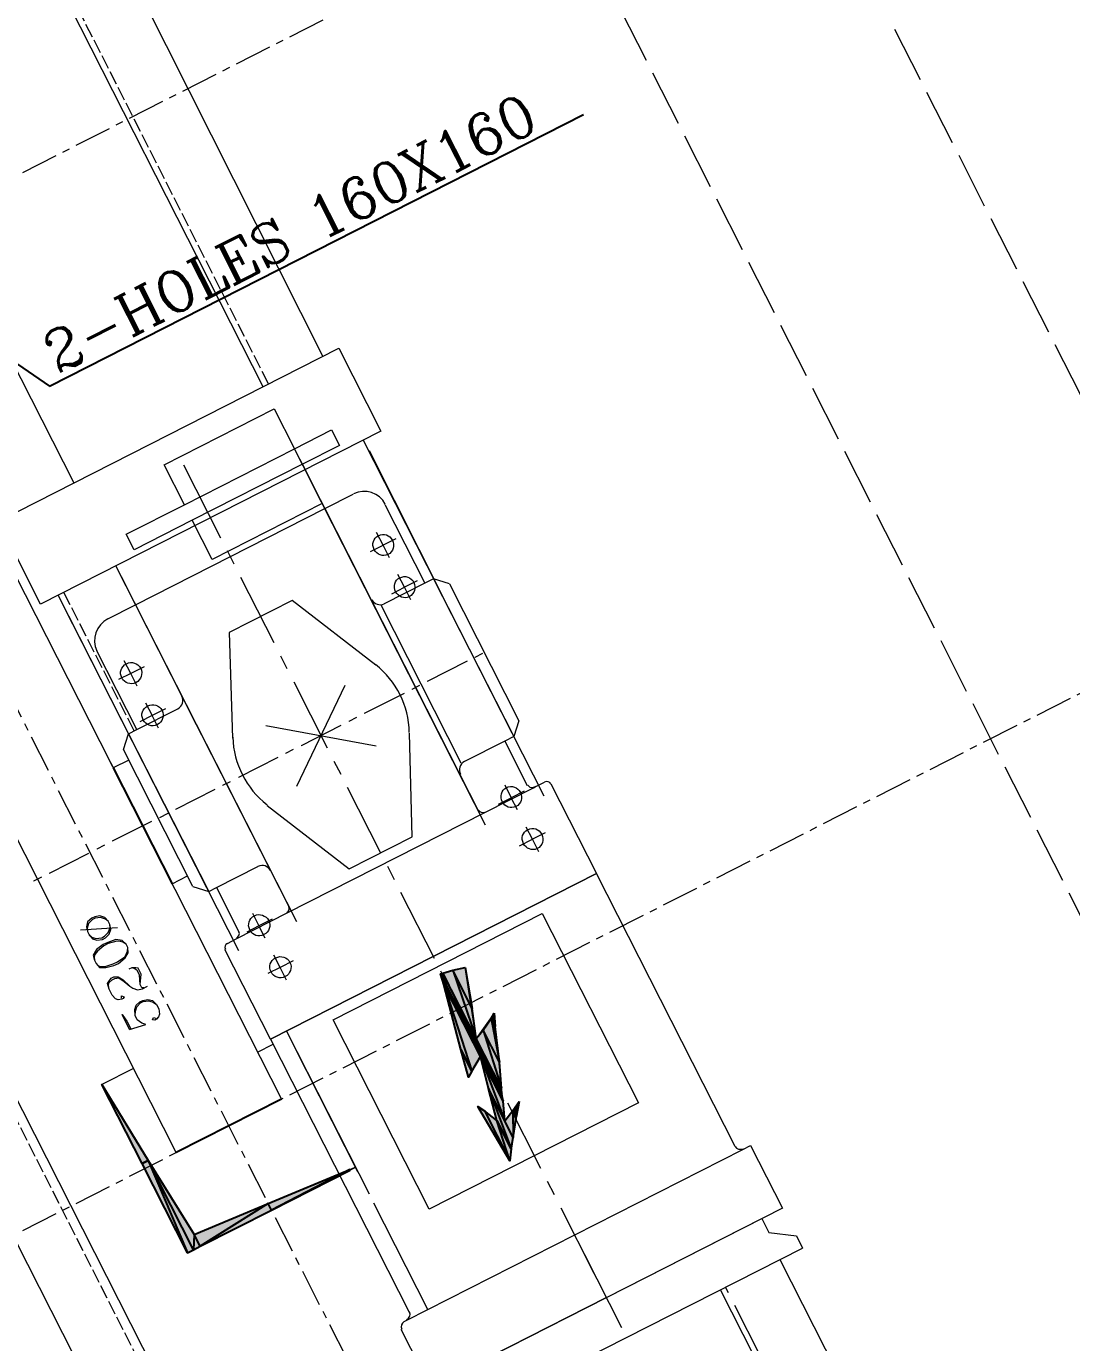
# Model space of a CAD drawing. Header units: millimetres. Extents: x 9028 to 18688, y -22518 to -16466.
# Drawn here: x 14317 to 15204, y -19027 to -17910 of the extents above; entities that cross this region are included whole.
import ezdxf
from ezdxf import colors
from ezdxf.entities.mleader import LeaderData, LeaderLine
from ezdxf.math import Vec2, Vec3

# ---------------------------------------------------------------- set-up
doc = ezdxf.new("R2010")
doc.units = ezdxf.units.MM
doc.linetypes.add('$0$ACAD_ISO02W100', pattern=[15, 12, -3])
doc.linetypes.add('$0$CENTER', pattern=[50.8, 31.75, -6.35, 6.35, -6.35])
for name, color, linetype, lineweight in [('$0$Car', 3, 'Continuous', 18), ('$0$CL', 2, '$0$CENTER', 0), ('$0$DL', 8, '$0$ACAD_ISO02W100', 0)]:
    doc.layers.add(name, color=color, linetype=linetype, lineweight=lineweight)
doc.styles.add('$0$nassar2', font='cent.shx', dxfattribs={"height": 60})
doc.dimstyles.new('$0$Nassar2', dxfattribs={"dimtxt": 35, "dimasz": 25, "dimexe": 1.25, "dimexo": 0.625, "dimtad": 1, "dimtxsty": '$0$nassar2', "dimblk": '$0$_Oblique', "dimcen": 2.5, "dimadec": 0, "dimazin": 0, "dimtfac": 1, "dimtmove": 0, "dimatfit": 3, "dimldrblk": '$0$_Oblique', "dimfxl": 1, "dimarcsym": 0})

# ---------------------------------------------------------------- blocks, each defined once
blk = doc.blocks.new('$0$_Oblique')
at = {"color": 0, "linetype": 'ByBlock', "lineweight": -2}
blk.add_line((-0.5, -0.5), (0.5, 0.5), dxfattribs=at)
blk = doc.blocks.new('*D56')
at = {"color": 0, "lineweight": -2, "transparency": 16777216}
for p, q in [((15184.9, -17451.6), (15783.3, -17147.6)), ((15782.2, -17148.2), (16914.4, -19377.1)), ((16317.1, -19680.5), (16915.5, -19376.6))]:
    blk.add_line(p, q, dxfattribs=at)
at = {"layer": 'Defpoints', "color": 0, "transparency": 16777216}
for p in [(15184.3, -17451.9), (16914.4, -19377.1), (16316.6, -19680.8)]:
    blk.add_point(p, dxfattribs=at)
at = {"color": 0, "lineweight": -2, "transparency": 16777216, "xscale": 25, "yscale": 25, "zscale": 25}
for p, rotation in [((15782.2, -17148.2), 116.9290163711014), ((16914.4, -19377.1), 296.9290163711014)]:
    blk.add_blockref('$0$_Oblique', p, dxfattribs=dict(at, rotation=rotation))
at = {"color": 0, "transparency": 16777216, "insert": (16471.7, -18437.9), "char_height": 60, "attachment_point": 5, "rotation": 296.929, "style": '$0$nassar2'}
blk.add_mtext('M/C ROOM DEPTH 2500', dxfattribs=at)
blk = doc.blocks.new('*D57')
at = {"color": 0, "lineweight": -2, "transparency": 16777216}
for p, q in [((14906.7, -16905.3), (12677.7, -18037.5)), ((15184.1, -17451.4), (14906.1, -16904.1)), ((12955.1, -18583.6), (12677.2, -18036.4))]:
    blk.add_line(p, q, dxfattribs=at)
at = {"layer": 'Defpoints', "color": 0, "transparency": 16777216}
for p in [(15184.3, -17451.9), (12677.7, -18037.5), (12955.4, -18584.1)]:
    blk.add_point(p, dxfattribs=at)
at = {"color": 0, "lineweight": -2, "transparency": 16777216, "xscale": 25, "yscale": 25, "zscale": 25}
for p, rotation in [((14906.7, -16905.3), 26.92901637119424), ((12677.7, -18037.5), 206.9290163711943)]:
    blk.add_blockref('$0$_Oblique', p, dxfattribs=dict(at, rotation=rotation))
at = {"color": 0, "transparency": 16777216, "insert": (13778.3, -17444.1), "char_height": 60, "attachment_point": 5, "rotation": 26.929, "style": '$0$nassar2'}
blk.add_mtext('M/C ROOM WIDTH  2500', dxfattribs=at)
blk = doc.blocks.new('*D58')
at = {"color": 0, "lineweight": -2, "transparency": 16777216}
for p, q in [((13206.9, -17920), (14499.7, -17263.3)), ((14716, -17689.1), (14499.1, -17262.2)), ((13423.2, -18345.8), (13206.4, -17918.9))]:
    blk.add_line(p, q, dxfattribs=at)
at = {"layer": 'Defpoints', "color": 0, "transparency": 16777216}
for p in [(14499.7, -17263.3), (14716.3, -17689.7), (13423.5, -18346.4)]:
    blk.add_point(p, dxfattribs=at)
at = {"color": 0, "lineweight": -2, "transparency": 16777216, "xscale": 25, "yscale": 25, "zscale": 25}
for p, rotation in [((14499.7, -17263.3), 26.92901637119429), ((13206.9, -17920), 206.9290163711943)]:
    blk.add_blockref('$0$_Oblique', p, dxfattribs=dict(at, rotation=rotation))
at = {"color": 0, "transparency": 16777216, "insert": (13839.4, -17564.4), "char_height": 60, "attachment_point": 5, "rotation": 26.929, "style": '$0$nassar2'}
blk.add_mtext('SHAFT WIDTH  1450', dxfattribs=at)

msp = doc.modelspace()

# ---------------------------------------------------------------- hatches: boundary and pattern name
at = {"true_color": 0x000007}
for points in [[(14689.344, -18708.358), (14695.219, -18743.182), (14678.76, -18710.781)], [(14713.853, -18747.303), (14714.867, -18758.603), (14711.289, -18751.559)], [(14685.783, -18778.103), (14695.086, -18796.416), (14692.291, -18801.38)], [(14420.447, -18872.123), (14415.282, -18874.746), (14381.172, -18807.597)], [(14735.292, -18822.071), (14732.549, -18835.279), (14729.687, -18829.644)], [(14716.315, -18838.209), (14728.48, -18862.157), (14727.131, -18872.294)]]:
    msp.add_hatch(color=7, dxfattribs=at).paths.add_polyline_path(points)
h = msp.add_hatch(color=7, dxfattribs=at)
h.paths.add_polyline_path([(14720.145, -18810.861), (14670.531, -18713.188), (14720.414, -18816.041)])
h.paths.add_polyline_path([(14670.531, -18713.188), (14720.414, -18816.041), (14668.414, -18713.673)])
h = msp.add_hatch(color=7, dxfattribs=at)
h.paths.add_polyline_path([(14720.414, -18816.041), (14668.414, -18713.673), (14721.629, -18821.922)])
h.paths.add_polyline_path([(14668.414, -18713.673), (14721.629, -18821.922), (14671.299, -18722.841)])
h = msp.add_hatch(color=7, dxfattribs=at)
h.paths.add_polyline_path([(14695.219, -18743.182), (14678.76, -18710.781), (14698.678, -18768.599)])
h.paths.add_polyline_path([(14678.76, -18710.781), (14698.678, -18768.599), (14670.531, -18713.188)])
h = msp.add_hatch(color=7, dxfattribs=at)
h.paths.add_polyline_path([(14702.308, -18783.886), (14671.299, -18722.841), (14695.086, -18796.416)])
h.paths.add_polyline_path([(14671.299, -18722.841), (14695.086, -18796.416), (14685.783, -18778.103)])
h = msp.add_hatch(color=7, dxfattribs=at)
h.paths.add_polyline_path([(14714.867, -18758.603), (14711.289, -18751.559), (14718.356, -18788.731)])
h.paths.add_polyline_path([(14711.289, -18751.559), (14718.356, -18788.731), (14704.521, -18761.495)])
h = msp.add_hatch(color=7, dxfattribs=at)
h.paths.add_polyline_path([(14718.356, -18788.731), (14704.521, -18761.495), (14720.145, -18810.861)])
h.paths.add_polyline_path([(14704.521, -18761.495), (14720.145, -18810.861), (14698.678, -18768.599)])
h = msp.add_hatch(color=7, dxfattribs=at)
h.paths.add_polyline_path([(14721.629, -18821.922), (14702.308, -18783.886), (14722.911, -18838.402)])
h.paths.add_polyline_path([(14702.308, -18783.886), (14722.911, -18838.402), (14709.077, -18811.167)])
h = msp.add_hatch(color=7, dxfattribs=at)
h.paths.add_polyline_path([(14730.067, -18852.49), (14709.077, -18811.167), (14728.48, -18862.157)])
h.paths.add_polyline_path([(14709.077, -18811.167), (14728.48, -18862.157), (14716.315, -18838.209)])
h = msp.add_hatch(color=7, dxfattribs=at)
h.paths.add_polyline_path([(14716.315, -18838.209), (14705.663, -18830.032), (14727.131, -18872.294)])
h.paths.add_polyline_path([(14705.663, -18830.032), (14727.131, -18872.294), (14700.222, -18826.298)])
h = msp.add_hatch(color=7, dxfattribs=at)
h.paths.add_polyline_path([(14732.549, -18835.279), (14729.687, -18829.644), (14730.067, -18852.49)])
h.paths.add_polyline_path([(14729.687, -18829.644), (14730.067, -18852.49), (14722.911, -18838.402)])
h = msp.add_hatch(color=7, dxfattribs=at)
h.paths.add_polyline_path([(14458.851, -18947.725), (14420.447, -18872.123), (14453.685, -18950.349)])
h.paths.add_polyline_path([(14420.447, -18872.123), (14453.685, -18950.349), (14415.282, -18874.746)])
h = msp.add_hatch(color=7, dxfattribs=at)
h.paths.add_polyline_path([(14464.486, -18944.863), (14459.477, -18935.001), (14458.851, -18947.725)])
h.paths.add_polyline_path([(14459.477, -18935.001), (14458.851, -18947.725), (14420.447, -18872.123)])
h = msp.add_hatch(color=7, dxfattribs=at)
h.paths.add_polyline_path([(14591.742, -18880.221), (14591.503, -18879.751), (14525.062, -18914.092)])
h.paths.add_polyline_path([(14591.503, -18879.751), (14525.062, -18914.092), (14522.199, -18908.457)])
h = msp.add_hatch(color=7, dxfattribs=at)
h.paths.add_polyline_path([(14525.062, -18914.092), (14522.199, -18908.457), (14464.486, -18944.863)])
h.paths.add_polyline_path([(14522.199, -18908.457), (14464.486, -18944.863), (14459.477, -18935.001)])

# ---------------------------------------------------------------- linework, layer by layer
at = {"layer": '$0$Car'}
for p, q in [((14546.426, -18554.586), (14587.622, -18468.907)), ((14520.28, -18503.114), (14613.768, -18520.379))]:
    msp.add_line(p, q, dxfattribs=at)
at = {"layer": '$0$CL'}
for p, q in [((12321.19, -19046.495), (15240.956, -17563.354)), ((14933.968, -19719.08), (13934.604, -17751.697)), ((12683.499, -19759.75), (15603.265, -18276.608))]:
    msp.add_line(p, q, dxfattribs=at)
at = {"layer": '$0$DL', "ltscale": 4}
for p, q in [((15619.204, -19025.605), (14894.586, -17599.096)), ((15440.89, -19116.182), (14716.272, -17689.673)), ((15102.946, -19358.891), (14910.248, -18979.539))]:
    msp.add_line(p, q, dxfattribs=at)
at = {"layer": '$0$DL'}
msp.add_line((14522.518, -18213.58), (14322.029, -17818.89), dxfattribs=at)
for points in [[(14725.045, -19657.777), (13857.401, -17947.993)], [(14408.476, -18507.807), (14348.843, -18390.412), (14348.843, -18390.412)]]:
    msp.add_lwpolyline(points, dxfattribs=at)
for p, q in [((14390.771, -18539.241), (14440.63, -18637.396)), ((14533.415, -18820.056), (14444.195, -18865.376))]:
    msp.add_line(p, q)
at = {"color": 7, "linetype": 'Continuous', "lineweight": 20, "true_color": 0x000007}
for points in [[(13699.388, -18017.021), (14322.045, -17700.733), (14568.563, -18190.19)], [(14293.341, -18329.994), (14582.133, -18183.298), (14582.133, -18183.298)], [(14582.133, -18183.298), (14617.912, -18253.735), (14617.912, -18253.735)], [(14433.895, -18282.227), (14527.341, -18234.76), (14527.341, -18234.76)], [(14527.341, -18234.76), (14544.516, -18268.569), (14575.977, -18252.588)], [(14617.912, -18253.735), (14329.121, -18400.431), (14329.121, -18400.431)], [(14575.977, -18252.588), (14582.656, -18265.736), (14582.656, -18265.736)], [(14602.886, -18261.368), (14756.019, -18562.831), (14756.019, -18562.831)], [(14451.069, -18316.037), (14544.516, -18268.569), (14544.516, -18268.569)], [(14582.656, -18265.736), (14551.194, -18281.718), (14551.194, -18281.718)], [(14401.764, -18341.082), (14451.069, -18316.037), (14433.895, -18282.227)], [(14450.383, -18282.122), (14481.869, -18344.107), (14481.869, -18344.107)], [(14551.194, -18281.718), (14457.748, -18329.185), (14457.748, -18329.185)], [(14551.194, -18281.718), (14568.13, -18315.058), (14568.13, -18315.058)], [(14706.713, -18587.877), (14558.109, -18295.329), (14558.109, -18295.329)], [(14570.277, -18319.284), (14594.225, -18307.119), (14594.225, -18307.119)], [(14568.13, -18315.058), (14474.684, -18362.525), (14474.684, -18362.525)], [(14621.133, -18315.899), (14655.005, -18382.579), (14655.005, -18382.579)], [(14474.684, -18362.525), (14457.748, -18329.185), (14408.442, -18354.231)], [(14409.681, -18400.861), (14570.277, -18319.284), (14570.277, -18319.284)], [(14570.277, -18319.284), (14609.634, -18396.764), (14609.634, -18396.764)], [(14329.121, -18400.431), (14293.341, -18329.994), (14293.341, -18329.994)], [(14625.189, -18361.098), (14619.703, -18350.298), (14614.217, -18339.497)], [(14408.442, -18354.231), (14401.764, -18341.082), (14401.764, -18341.082)], [(14608.903, -18355.784), (14619.703, -18350.298), (14619.703, -18350.298)], [(14630.504, -18344.811), (14619.703, -18350.298), (14619.703, -18350.298)], [(14297.914, -18356.44), (14533.415, -18820.056), (14533.415, -18820.056)], [(14487.355, -18354.907), (14493.08, -18366.177), (14493.08, -18366.177)], [(14392.984, -18367.991), (14546.117, -18669.454), (14546.117, -18669.454)], [(14498.804, -18377.447), (14526.951, -18432.857), (14526.951, -18432.857)], [(14655.005, -18382.579), (14620.726, -18399.992), (14620.726, -18399.992)], [(14643.318, -18396.786), (14637.831, -18385.986), (14632.345, -18375.185)], [(14648.632, -18380.499), (14637.831, -18385.986), (14637.831, -18385.986)], [(14675.972, -18383.152), (14662.518, -18378.762), (14655.005, -18382.579)], [(14662.518, -18378.762), (14730.499, -18512.592), (14730.499, -18512.592)], [(14675.972, -18383.152), (14734.889, -18499.138), (14734.889, -18499.138)], [(14497.281, -18694.261), (14344.147, -18392.798), (14344.147, -18392.798)], [(14627.031, -18391.472), (14637.831, -18385.986), (14637.831, -18385.986)], [(14444.195, -18865.376), (14208.694, -18401.761), (14208.694, -18401.761)], [(14385.732, -18413.026), (14409.681, -18400.861), (14409.681, -18400.861)], [(14409.681, -18400.861), (14449.038, -18478.342), (14449.038, -18478.342)], [(14542.506, -18397.191), (14488.974, -18424.383), (14488.974, -18424.383)], [(14613.519, -18452.093), (14542.506, -18397.191), (14542.506, -18397.191)], [(14609.634, -18396.764), (14684.771, -18544.682), (14684.771, -18544.682)], [(14617.669, -18400.953), (14685.651, -18534.783), (14685.651, -18534.783)], [(14488.974, -18424.383), (14491.898, -18513.873), (14491.898, -18513.873)], [(14410.824, -18506.615), (14376.952, -18439.934), (14376.952, -18439.934)], [(14411.061, -18469.868), (14405.575, -18459.067), (14400.089, -18448.267)], [(14532.676, -18444.127), (14538.162, -18454.927), (14538.162, -18454.927)], [(14690.993, -18448.775), (14657.183, -18465.949), (14657.183, -18465.949)], [(14704.141, -18442.096), (14697.567, -18445.435), (14697.567, -18445.435)], [(14416.845, -18453.343), (14405.575, -18459.067), (14395.244, -18464.315)], [(14543.887, -18466.197), (14572.272, -18522.077), (14572.272, -18522.077)], [(14650.609, -18469.288), (14644.035, -18472.628), (14644.035, -18472.628)], [(14418.217, -18483.955), (14423.703, -18494.755), (14423.703, -18494.755)], [(14449.038, -18478.342), (14524.175, -18626.259), (14524.175, -18626.259)], [(14637.461, -18475.967), (14603.651, -18493.141), (14603.651, -18493.141)], [(14403.78, -18510.193), (14410.824, -18506.615), (14445.573, -18488.963)], [(14434.973, -18489.031), (14423.703, -18494.755), (14413.373, -18500.003)], [(14429.19, -18505.556), (14423.703, -18494.755), (14423.703, -18494.755)], [(14597.077, -18496.481), (14590.503, -18499.82), (14590.503, -18499.82)], [(14583.929, -18503.159), (14550.119, -18520.334), (14550.119, -18520.334)], [(14734.889, -18499.138), (14730.499, -18512.592), (14722.986, -18516.409)], [(14399.39, -18523.647), (14403.78, -18510.193), (14403.78, -18510.193)], [(14403.78, -18510.193), (14471.761, -18644.023), (14471.761, -18644.023)], [(14644.358, -18597.701), (14642.15, -18509.62), (14642.15, -18509.62)], [(14722.986, -18516.409), (14688.707, -18533.822), (14688.707, -18533.822)], [(14722.986, -18516.409), (14742.068, -18553.975), (14742.068, -18553.975)], [(14381.713, -18521.41), (14440.63, -18637.396), (14440.63, -18637.396)], [(14458.307, -18639.633), (14399.39, -18523.647), (14399.39, -18523.647)], [(14530.397, -18530.352), (14497.057, -18547.288), (14497.057, -18547.288)], [(14543.545, -18523.673), (14536.971, -18527.012), (14536.971, -18527.012)], [(14403.919, -18532.562), (14390.771, -18539.241), (14390.771, -18539.241)], [(14577.996, -18533.347), (14583.721, -18544.617), (14583.721, -18544.617)], [(14490.013, -18550.865), (14483.439, -18554.205), (14483.439, -18554.205)], [(14684.771, -18544.682), (14700.276, -18575.204), (14700.276, -18575.204)], [(14747.264, -18556.062), (14748.672, -18555.347), (14756.655, -18551.292)], [(14762.082, -18552.67), (14800.723, -18628.742), (14800.723, -18628.742)], [(14476.865, -18557.544), (14443.525, -18574.48), (14443.525, -18574.48)], [(14589.207, -18555.417), (14617.592, -18611.297), (14617.592, -18611.297)], [(14705.941, -18577.053), (14747.264, -18556.062), (14747.264, -18556.062)], [(14722.987, -18553.625), (14728.473, -18564.426), (14728.473, -18564.426)], [(14739.273, -18558.94), (14728.473, -18564.426), (14728.473, -18564.426)], [(14521.468, -18570.923), (14590.826, -18624.894), (14590.826, -18624.894)], [(14717.673, -18569.912), (14728.473, -18564.426), (14728.473, -18564.426)], [(14733.721, -18574.756), (14728.473, -18564.426), (14728.473, -18564.426)], [(14423.214, -18584.502), (14389.873, -18601.438), (14389.873, -18601.438)], [(14436.951, -18577.819), (14429.907, -18581.397), (14429.907, -18581.397)], [(14538.301, -18662.208), (14705.941, -18577.053), (14705.941, -18577.053)], [(14751.849, -18610.444), (14746.363, -18599.644), (14741.115, -18589.313)], [(14757.163, -18594.158), (14746.363, -18599.644), (14746.363, -18599.644)], [(14383.299, -18604.777), (14376.725, -18608.116), (14376.725, -18608.116)], [(14590.826, -18624.894), (14644.358, -18597.701), (14644.358, -18597.701)], [(14735.562, -18605.13), (14746.363, -18599.644), (14746.363, -18599.644)], [(14369.682, -18611.694), (14336.341, -18628.63), (14336.341, -18628.63)], [(14440.63, -18637.396), (14453.778, -18630.717), (14453.778, -18630.717)], [(14478.335, -18640.683), (14513.554, -18622.793), (14513.554, -18622.793)], [(14524.175, -18626.259), (14539.68, -18656.782), (14539.68, -18656.782)], [(14623.317, -18622.567), (14629.042, -18633.837), (14629.042, -18633.837)], [(14918.319, -18860.245), (14800.723, -18628.742), (14800.723, -18628.742)], [(14329.767, -18631.969), (14323.193, -18635.309), (14323.193, -18635.309)], [(14458.307, -18639.633), (14471.761, -18644.023), (14471.761, -18644.023)], [(14471.761, -18644.023), (14478.335, -18640.683), (14478.335, -18640.683)], [(14478.335, -18640.683), (14497.418, -18678.249), (14497.418, -18678.249)], [(14634.528, -18644.637), (14662.913, -18700.517), (14662.913, -18700.517)], [(14495.569, -18683.914), (14538.301, -18662.208), (14538.301, -18662.208)], [(14508.859, -18662.395), (14514.345, -18673.195), (14514.345, -18673.195)], [(14577.271, -18752.882), (14754.772, -18662.717), (14754.772, -18662.717)], [(14754.772, -18662.717), (14836.349, -18823.313), (14836.349, -18823.313)], [(14362.866, -18676.439), (14394.418, -18674.59), (14394.418, -18674.59)], [(14370.432, -18680.866), (14373.279, -18684.146), (14376.82, -18685.301), (14381.761, -18684.563), (14384.109, -18683.37), (14387.15, -18680.053), (14388.775, -18676.274), (14387.806, -18672.041), (14386.375, -18669.223), (14383.528, -18665.944), (14379.279, -18664.557), (14375.045, -18665.526), (14372.697, -18666.719), (14368.948, -18669.805), (14368.031, -18673.815), (14369, -18678.049), (14370.432, -18680.866), (14372.563, -18682.737), (14376.104, -18683.892), (14381.046, -18683.154), (14383.394, -18681.962), (14386.435, -18678.645), (14388.06, -18674.866), (14387.806, -18672.041)], [(14386.375, -18669.223), (14384.243, -18667.352), (14379.994, -18665.966), (14375.522, -18666.465), (14373.174, -18667.658), (14369.664, -18671.214), (14368.747, -18675.224), (14369, -18678.049)], [(14525.615, -18667.471), (14514.345, -18673.195), (14504.014, -18678.443)], [(14519.593, -18683.526), (14514.345, -18673.195), (14514.345, -18673.195)], [(14376.239, -18705.091), (14379.086, -18708.37), (14384.505, -18708.571), (14391.325, -18706.879), (14395.082, -18704.971), (14400.94, -18700.223), (14403.504, -18695.967), (14403.005, -18691.494), (14401.574, -18688.677), (14398.257, -18685.636), (14393.069, -18684.727), (14386.018, -18687.127), (14382.261, -18689.035), (14376.633, -18693.075), (14373.838, -18698.039), (14374.807, -18702.273), (14376.239, -18705.091), (14378.37, -18706.961), (14380.495, -18707.655), (14384.028, -18707.632), (14390.609, -18705.47), (14394.366, -18703.562), (14400.463, -18699.284), (14402.095, -18696.682), (14402.789, -18694.558), (14403.005, -18691.494)], [(14401.574, -18688.677), (14398.972, -18687.045), (14396.848, -18686.352), (14393.784, -18686.135), (14386.495, -18688.066), (14382.738, -18689.974), (14377.349, -18694.484), (14375.247, -18697.324), (14374.554, -18699.448), (14374.807, -18702.273)], [(14487.586, -18687.969), (14495.569, -18683.914), (14495.569, -18683.914)], [(14524.141, -18769.236), (14485.499, -18693.165), (14485.499, -18693.165)], [(14413.567, -18722.755), (14414.454, -18714.034), (14411.83, -18708.869), (14409.945, -18708.645), (14406.411, -18708.668), (14404.064, -18709.86)], [(14416.884, -18725.796), (14414.999, -18725.573), (14413.567, -18722.755), (14413.045, -18714.75), (14411.137, -18710.993), (14408.536, -18709.361), (14406.411, -18708.668)], [(14543.505, -18702.689), (14532.235, -18708.414), (14521.904, -18713.662)], [(14537.721, -18719.214), (14532.235, -18708.414), (14526.987, -18698.083)], [(14689.344, -18708.358), (14668.414, -18713.673), (14668.414, -18713.673)], [(14713.853, -18747.303), (14698.678, -18768.599), (14689.344, -18708.358)], [(14397.624, -18734.398), (14397.848, -18732.512), (14399.972, -18733.206), (14399.04, -18734.86), (14398.101, -18735.337), (14394.807, -18735.829), (14392.682, -18735.136), (14389.835, -18731.857), (14387.211, -18726.691), (14386.003, -18721.988), (14386.935, -18720.333), (14389.037, -18717.493), (14391.385, -18716.301), (14394.918, -18716.278), (14399.174, -18718.842), (14404.861, -18724.224), (14407.463, -18725.856), (14411.242, -18727.481), (14415.476, -18726.512), (14419.702, -18724.365)], [(14387.211, -18726.691), (14386.719, -18723.397), (14387.412, -18721.272), (14389.753, -18718.902), (14392.101, -18717.709), (14395.395, -18717.217), (14399.89, -18720.251), (14404.861, -18724.224)], [(14668.399, -18711.318), (14674.124, -18722.588), (14674.124, -18722.588)], [(14668.414, -18713.673), (14692.291, -18801.38), (14702.308, -18783.886), (14716.315, -18838.209), (14700.222, -18826.298), (14727.131, -18872.294)], [(14404.624, -18760.971), (14418.495, -18756.878), (14414.955, -18755.723), (14411.168, -18752.92), (14409.26, -18749.164), (14408.991, -18743.983), (14410.147, -18740.443), (14413.426, -18737.595), (14415.774, -18736.403), (14420.008, -18735.434), (14424.018, -18736.35), (14427.573, -18739.861), (14429.482, -18743.618), (14429.981, -18748.09), (14429.288, -18750.214), (14427.417, -18752.346), (14426.008, -18753.062), (14424.123, -18752.838), (14424.816, -18750.714), (14426.94, -18751.407)], [(14409.26, -18749.164), (14409.707, -18745.392), (14410.862, -18741.852), (14413.903, -18738.535), (14416.251, -18737.342), (14420.723, -18736.842), (14424.733, -18737.759), (14427.573, -18739.861)], [(14679.849, -18733.857), (14708.234, -18789.737), (14708.234, -18789.737)], [(14404.624, -18760.971), (14398.183, -18748.292), (14402.224, -18753.919), (14405.563, -18760.494)], [(14658.848, -18913.478), (14577.271, -18752.882), (14577.271, -18752.882)], [(14722.911, -18838.402), (14713.853, -18747.303), (14713.853, -18747.303)], [(14537.759, -18762.319), (14607.887, -18900.375), (14607.887, -18900.375)], [(14513.137, -18780.135), (14526.52, -18773.337), (14526.52, -18773.337)], [(14524.141, -18769.236), (14641.737, -19000.739), (14641.737, -19000.739)], [(14598.346, -18881.592), (14543.961, -18774.528), (14543.961, -18774.528)], [(14407.938, -18794), (14381.172, -18807.597), (14453.685, -18950.349)], [(14459.477, -18935.001), (14381.172, -18807.597), (14381.172, -18807.597)], [(14713.72, -18800.538), (14719.445, -18811.808), (14719.445, -18811.808)], [(14836.349, -18823.313), (14658.848, -18913.478), (14658.848, -18913.478)], [(14727.131, -18872.294), (14735.292, -18822.071), (14722.911, -18838.402)], [(14725.17, -18823.077), (14753.316, -18878.488), (14753.316, -18878.488)], [(14639.896, -19007.582), (14924.93, -18862.794), (14924.93, -18862.794)], [(14924.93, -18862.794), (14931.504, -18859.454), (14931.504, -18859.454)], [(14931.504, -18859.454), (14958.458, -18912.517), (14958.458, -18912.517)], [(14596.438, -18877.836), (14453.685, -18950.349), (14453.685, -18950.349)], [(14453.685, -18950.349), (14596.438, -18877.836), (14596.438, -18877.836)], [(14596.438, -18877.836), (14459.477, -18935.001), (14459.477, -18935.001)], [(14759.041, -18889.758), (14764.766, -18901.028), (14764.766, -18901.028)], [(14657.74, -18998.517), (14611.942, -18908.358), (14611.942, -18908.358)], [(14958.458, -18912.517), (14659.806, -19064.222), (14659.806, -19064.222)], [(14770.49, -18912.298), (14798.637, -18967.708), (14798.637, -18967.708)], [(14809.132, -18988.369), (14941.084, -18921.342), (14941.084, -18921.342)], [(14941.084, -18921.342), (14947.047, -18933.082), (14970.385, -18935.996)], [(14970.385, -18935.996), (14975.632, -18946.326), (14975.632, -18946.326)], [(14676.98, -19098.032), (14975.632, -18946.326), (14975.632, -18946.326)], [(14790.536, -18951.761), (14822.022, -19013.746), (14822.022, -19013.746)], [(14804.362, -18978.978), (14810.086, -18990.248), (14810.086, -18990.248)], [(14809.132, -18988.369), (14678.12, -19054.919), (14678.12, -19054.919)], [(14637.548, -19008.774), (14639.896, -19007.582), (14639.896, -19007.582)], [(14659.806, -19064.222), (14634.999, -19015.386), (14634.999, -19015.386)]]:
    msp.add_lwpolyline(points, dxfattribs=at)
at = {"color": 7, "linetype": 'Continuous', "lineweight": 20}
for points in [[(14113.623, -17817.983), (14357.209, -18297.551)], [(14517.83, -18215.961), (14317.368, -17821.257)], [(13864.477, -17944.399), (14732.124, -19654.181)], [(14683.252, -19679.006), (13815.074, -17969.494)], [(14581.222, -18340.787), (14544.54, -18268.557)], [(14607.969, -18270.002), (14671.143, -18395.741), (14671.143, -18395.741)], [(14621.837, -18420.787), (14549.057, -18277.478)], [(14397.516, -18376.905), (14461.241, -18502.364), (14461.241, -18502.364)], [(14412.404, -18527.171), (14348.679, -18401.712)], [(14956.267, -18956.163), (15196.671, -19429.431), (15196.671, -19429.431)], [(15098.684, -19361.056), (14905.987, -18981.704)]]:
    msp.add_lwpolyline(points, dxfattribs=at)
at = {"color": 7, "linetype": 'Continuous', "lineweight": 20, "true_color": 0x000007}
msp.add_lwpolyline([(14524.141, -18769.236), (14800.723, -18628.742)], close=True, dxfattribs=at)
at = {"color": 7, "linetype": 'Continuous', "lineweight": -2, "true_color": 0x000007}
for points in [[(14689.344, -18708.358), (14695.219, -18743.182), (14678.76, -18710.781)], [(14670.531, -18713.188), (14720.414, -18816.041), (14668.414, -18713.673)], [(14720.414, -18816.041), (14668.414, -18713.673), (14721.629, -18821.922)], [(14668.414, -18713.673), (14721.629, -18821.922), (14671.299, -18722.841)], [(14678.76, -18710.781), (14698.678, -18768.599), (14670.531, -18713.188)], [(14720.145, -18810.861), (14670.531, -18713.188), (14720.414, -18816.041)], [(14695.219, -18743.182), (14678.76, -18710.781), (14698.678, -18768.599)], [(14702.308, -18783.886), (14671.299, -18722.841), (14695.086, -18796.416)], [(14671.299, -18722.841), (14695.086, -18796.416), (14685.783, -18778.103)], [(14711.289, -18751.559), (14718.356, -18788.731), (14704.521, -18761.495)], [(14713.853, -18747.303), (14714.867, -18758.603), (14711.289, -18751.559)], [(14714.867, -18758.603), (14711.289, -18751.559), (14718.356, -18788.731)], [(14704.521, -18761.495), (14720.145, -18810.861), (14698.678, -18768.599)], [(14718.356, -18788.731), (14704.521, -18761.495), (14720.145, -18810.861)], [(14685.783, -18778.103), (14695.086, -18796.416), (14692.291, -18801.38)], [(14721.629, -18821.922), (14702.308, -18783.886), (14722.911, -18838.402)], [(14702.308, -18783.886), (14722.911, -18838.402), (14709.077, -18811.167)], [(14420.447, -18872.123), (14415.282, -18874.746), (14381.172, -18807.597)], [(14730.067, -18852.49), (14709.077, -18811.167), (14728.48, -18862.157)], [(14709.077, -18811.167), (14728.48, -18862.157), (14716.315, -18838.209)], [(14705.663, -18830.032), (14727.131, -18872.294), (14700.222, -18826.298)], [(14716.315, -18838.209), (14705.663, -18830.032), (14727.131, -18872.294)], [(14729.687, -18829.644), (14730.067, -18852.49), (14722.911, -18838.402)], [(14735.292, -18822.071), (14732.549, -18835.279), (14729.687, -18829.644)], [(14732.549, -18835.279), (14729.687, -18829.644), (14730.067, -18852.49)], [(14716.315, -18838.209), (14728.48, -18862.157), (14727.131, -18872.294)], [(14420.447, -18872.123), (14453.685, -18950.349), (14415.282, -18874.746)], [(14459.477, -18935.001), (14458.851, -18947.725), (14420.447, -18872.123)], [(14458.851, -18947.725), (14420.447, -18872.123), (14453.685, -18950.349)], [(14591.503, -18879.751), (14525.062, -18914.092), (14522.199, -18908.457)], [(14591.742, -18880.221), (14591.503, -18879.751), (14525.062, -18914.092)], [(14522.199, -18908.457), (14464.486, -18944.863), (14459.477, -18935.001)], [(14525.062, -18914.092), (14522.199, -18908.457), (14464.486, -18944.863)], [(14464.486, -18944.863), (14459.477, -18935.001), (14458.851, -18947.725)]]:
    msp.add_lwpolyline(points, close=True, dxfattribs=at)
at = {"color": 7, "linetype": 'Continuous', "lineweight": 20, "true_color": 0x000007}
for points in [[(14621.603, -18315.66), (14616.594, -18305.799), (14604.556, -18301.871), (14594.695, -18306.88)], [(14610.104, -18396.526), (14612.012, -18400.282), (14616.969, -18401.9), (14620.726, -18399.992)], [(14386.202, -18412.788), (14376.341, -18417.797), (14371.943, -18430.073), (14376.952, -18439.934)], [(14641.912, -18509.151), (14641.531, -18486.305), (14631.036, -18465.644), (14613.28, -18451.624)], [(14445.573, -18488.963), (14449.799, -18486.817), (14450.946, -18482.098), (14449.038, -18478.342)], [(14492.129, -18513.165), (14492.979, -18535.772), (14503.475, -18556.433), (14521.23, -18570.453)], [(14688.707, -18533.822), (14684.95, -18535.73), (14683.333, -18540.687), (14685.241, -18544.443)], [(14762.082, -18552.67), (14761.127, -18550.792), (14758.533, -18550.337), (14756.655, -18551.292)], [(14742.538, -18553.737), (14743.253, -18555.145), (14745.147, -18556.547), (14747.025, -18555.593)], [(14747.025, -18555.593), (14747.733, -18555.824), (14748.203, -18555.585), (14748.903, -18554.638)], [(14700.745, -18574.966), (14701.699, -18576.844), (14703.824, -18577.537), (14705.702, -18576.583)], [(14524.175, -18626.259), (14522.267, -18622.502), (14517.78, -18620.647), (14513.554, -18622.793)], [(14538.062, -18661.739), (14539.941, -18660.784), (14540.634, -18658.66), (14539.68, -18656.782)], [(14495.331, -18683.445), (14497.209, -18682.491), (14498.372, -18680.128), (14497.418, -18678.249)], [(14487.586, -18687.969), (14485.708, -18688.923), (14485.015, -18691.048), (14485.969, -18692.926)], [(14918.319, -18860.245), (14919.511, -18862.593), (14922.813, -18863.278), (14925.161, -18862.086)], [(14637.548, -19008.774), (14635.2, -19009.967), (14634.276, -19012.799), (14635.468, -19015.147)], [(14639.657, -19007.112), (14642.005, -19005.919), (14643.399, -19002.848), (14642.206, -19000.5)]]:
    msp.add_open_spline(points, degree=3, dxfattribs=at)
for points in [[(14623.758, -18358.28), (14628.454, -18355.895), (14629.833, -18350.469), (14627.686, -18346.243), (14627.686, -18346.243), (14625.301, -18341.547), (14620.344, -18339.929), (14615.648, -18342.315), (14615.648, -18342.315), (14611.422, -18344.462), (14609.805, -18349.418), (14612.19, -18354.114), (14612.19, -18354.114), (14614.337, -18358.34), (14619.532, -18360.427), (14623.758, -18358.28)], [(14641.886, -18393.968), (14646.582, -18391.583), (14647.961, -18386.157), (14645.814, -18381.931), (14645.814, -18381.931), (14643.429, -18377.235), (14638.472, -18375.618), (14633.776, -18378.003), (14633.776, -18378.003), (14629.55, -18380.15), (14627.933, -18385.106), (14630.318, -18389.802), (14630.318, -18389.802), (14632.465, -18394.028), (14637.66, -18396.115), (14641.886, -18393.968)], [(14410.1, -18466.812), (14414.326, -18464.665), (14416.174, -18459), (14414.028, -18454.774), (14414.028, -18454.774), (14411.642, -18450.078), (14406.216, -18448.699), (14401.99, -18450.846), (14401.99, -18450.846), (14397.294, -18453.231), (14395.677, -18458.188), (14398.062, -18462.884), (14398.062, -18462.884), (14400.209, -18467.11), (14405.404, -18469.197), (14410.1, -18466.812)], [(14428.228, -18502.5), (14432.454, -18500.353), (14434.303, -18494.688), (14432.156, -18490.462), (14432.156, -18490.462), (14429.771, -18485.766), (14424.344, -18484.387), (14420.118, -18486.534), (14420.118, -18486.534), (14415.422, -18488.919), (14413.805, -18493.876), (14416.19, -18498.572), (14416.19, -18498.572), (14418.337, -18502.798), (14423.532, -18504.885), (14428.228, -18502.5)], [(14732.289, -18571.939), (14736.985, -18569.554), (14738.603, -18564.597), (14736.217, -18559.901), (14736.217, -18559.901), (14734.07, -18555.675), (14728.875, -18553.588), (14724.179, -18555.973), (14724.179, -18555.973), (14719.953, -18558.12), (14718.574, -18563.546), (14720.721, -18567.773), (14720.721, -18567.773), (14723.106, -18572.468), (14728.063, -18574.086), (14732.289, -18571.939)], [(14750.418, -18607.627), (14755.114, -18605.242), (14756.492, -18599.815), (14754.346, -18595.589), (14754.346, -18595.589), (14751.96, -18590.893), (14747.003, -18589.276), (14742.308, -18591.661), (14742.308, -18591.661), (14738.081, -18593.808), (14736.464, -18598.765), (14738.849, -18603.461), (14738.849, -18603.461), (14740.996, -18607.687), (14746.191, -18609.774), (14750.418, -18607.627)], [(14518.631, -18680.47), (14522.857, -18678.323), (14524.944, -18673.128), (14522.559, -18668.432), (14522.559, -18668.432), (14520.412, -18664.206), (14514.747, -18662.358), (14510.521, -18664.505), (14510.521, -18664.505), (14505.825, -18666.89), (14504.446, -18672.316), (14506.593, -18676.542), (14506.593, -18676.542), (14508.978, -18681.238), (14513.935, -18682.855), (14518.631, -18680.47)], [(14536.759, -18716.158), (14540.985, -18714.011), (14542.834, -18708.347), (14540.687, -18704.12), (14540.687, -18704.12), (14538.302, -18699.425), (14532.875, -18698.046), (14528.649, -18700.193), (14528.649, -18700.193), (14523.953, -18702.578), (14522.336, -18707.535), (14524.721, -18712.23), (14524.721, -18712.23), (14526.868, -18716.457), (14532.063, -18718.544), (14536.759, -18716.158)]]:
    msp.add_open_spline(points, degree=3, knots=[0, 0, 0, 0, 0.0625, 0.0625, 0.0625, 0.062501, 0.125, 0.125, 0.125, 0.125001, 0.1875, 0.1875, 0.1875, 0.187501, 1, 1, 1, 1], dxfattribs=at)

# ---------------------------------------------------------------- texts
at = {"insert": (14327.407, -18174.359), "char_height": 35, "attachment_point": 1, "rotation": 26.929016}
msp.add_mtext_dynamic_manual_height_columns('{\\Fcomplex9|c0;2-HOLES 160X160}', width=659.17336, gutter_width=1, heights=[0], dxfattribs=at)

# ---------------------------------------------------------------- dimensions: what is measured, and where the dimension line sits
for base, p1, p2, text, picture, middle in [((12677.747, -18037.478), (15184.345, -17451.908), (12955.425, -18584.123), 'M/C ROOM WIDTH  <>', '*D57', (13778.338, -17444.066)), ((14499.705, -17263.331), (13423.498, -18346.358), (14716.272, -17689.673), 'SHAFT WIDTH  <>', '*D58', (13839.449, -17564.37))]:
    dim = msp.add_linear_dim(base=base, p1=p1, p2=p2, angle=26.929016, text=text, dimstyle='$0$Nassar2')
    dim.commit()
    dim.dimension.update_dxf_attribs({"geometry": picture, "text_midpoint": middle})
dim = msp.add_linear_dim(base=(16914.422, -19377.136), p1=(15184.343, -17451.909), p2=(16316.561, -19680.828), angle=116.929016, text='M/C ROOM DEPTH <>', dimstyle='$0$Nassar2')
dim.commit()
dim.dimension.update_dxf_attribs({"geometry": '*D56', "text_midpoint": (16444.371, -18451.776), "dimtype": 160})

# ---------------------------------------------------------------- leaders
ml = msp.add_multileader_mtext('Standard')
ml.set_content('', color=256, style='$0$nassar2')
ml.set_leader_properties()
ml.build(insert=Vec2(0, 0))
ml.multileader.update_dxf_attribs({"text_left_attachment_type": 6, "text_right_attachment_type": 6, "arrow_head_size": 19.409})
ctx = ml.context
ctx.base_point, ctx.char_height, ctx.arrow_head_size, ctx.landing_gap_size, ctx.plane_origin, ctx.plane_x_axis, ctx.plane_y_axis = Vec3(14789.723, -17985.183), 60, 19.409, 0.09, Vec3(14574.108, -18617.994), Vec3(0.89156829, 0.45288629), Vec3(-0.45288629, 0.89156829)
ctx.left_attachment, ctx.right_attachment = 6, 6
notes = []
notes.append((ctx, [(1, (1, 1, 0), (14336.565, -18215.372), (0.89156829, 0.45288629), 508.271, [(0, [(14195.071, -18118.783)], 0, [])])]))
ctx.mtext.insert, ctx.mtext.text_direction, ctx.mtext.rotation, ctx.mtext.flow_direction = Vec3(14762.63, -17931.648), Vec3(0.89156829, 0.45288629), 0.47, 5
for ctx, leaders in notes:
    for number, flags, end, landing, length, lines in leaders:
        leader = LeaderData()
        leader.index, (leader.has_last_leader_line, leader.has_dogleg_vector, leader.attachment_direction) = number, flags
        leader.last_leader_point, leader.dogleg_vector, leader.dogleg_length = Vec3(end), Vec3(landing), length
        for number, points, colour, breaks in lines:
            line = LeaderLine()
            line.index, line.vertices, line.color, line.breaks = number, Vec3.list(points), colors.encode_raw_color(colour), breaks
            leader.lines.append(line)
        ctx.leaders.append(leader)

doc.saveas('drawing.dxf')
